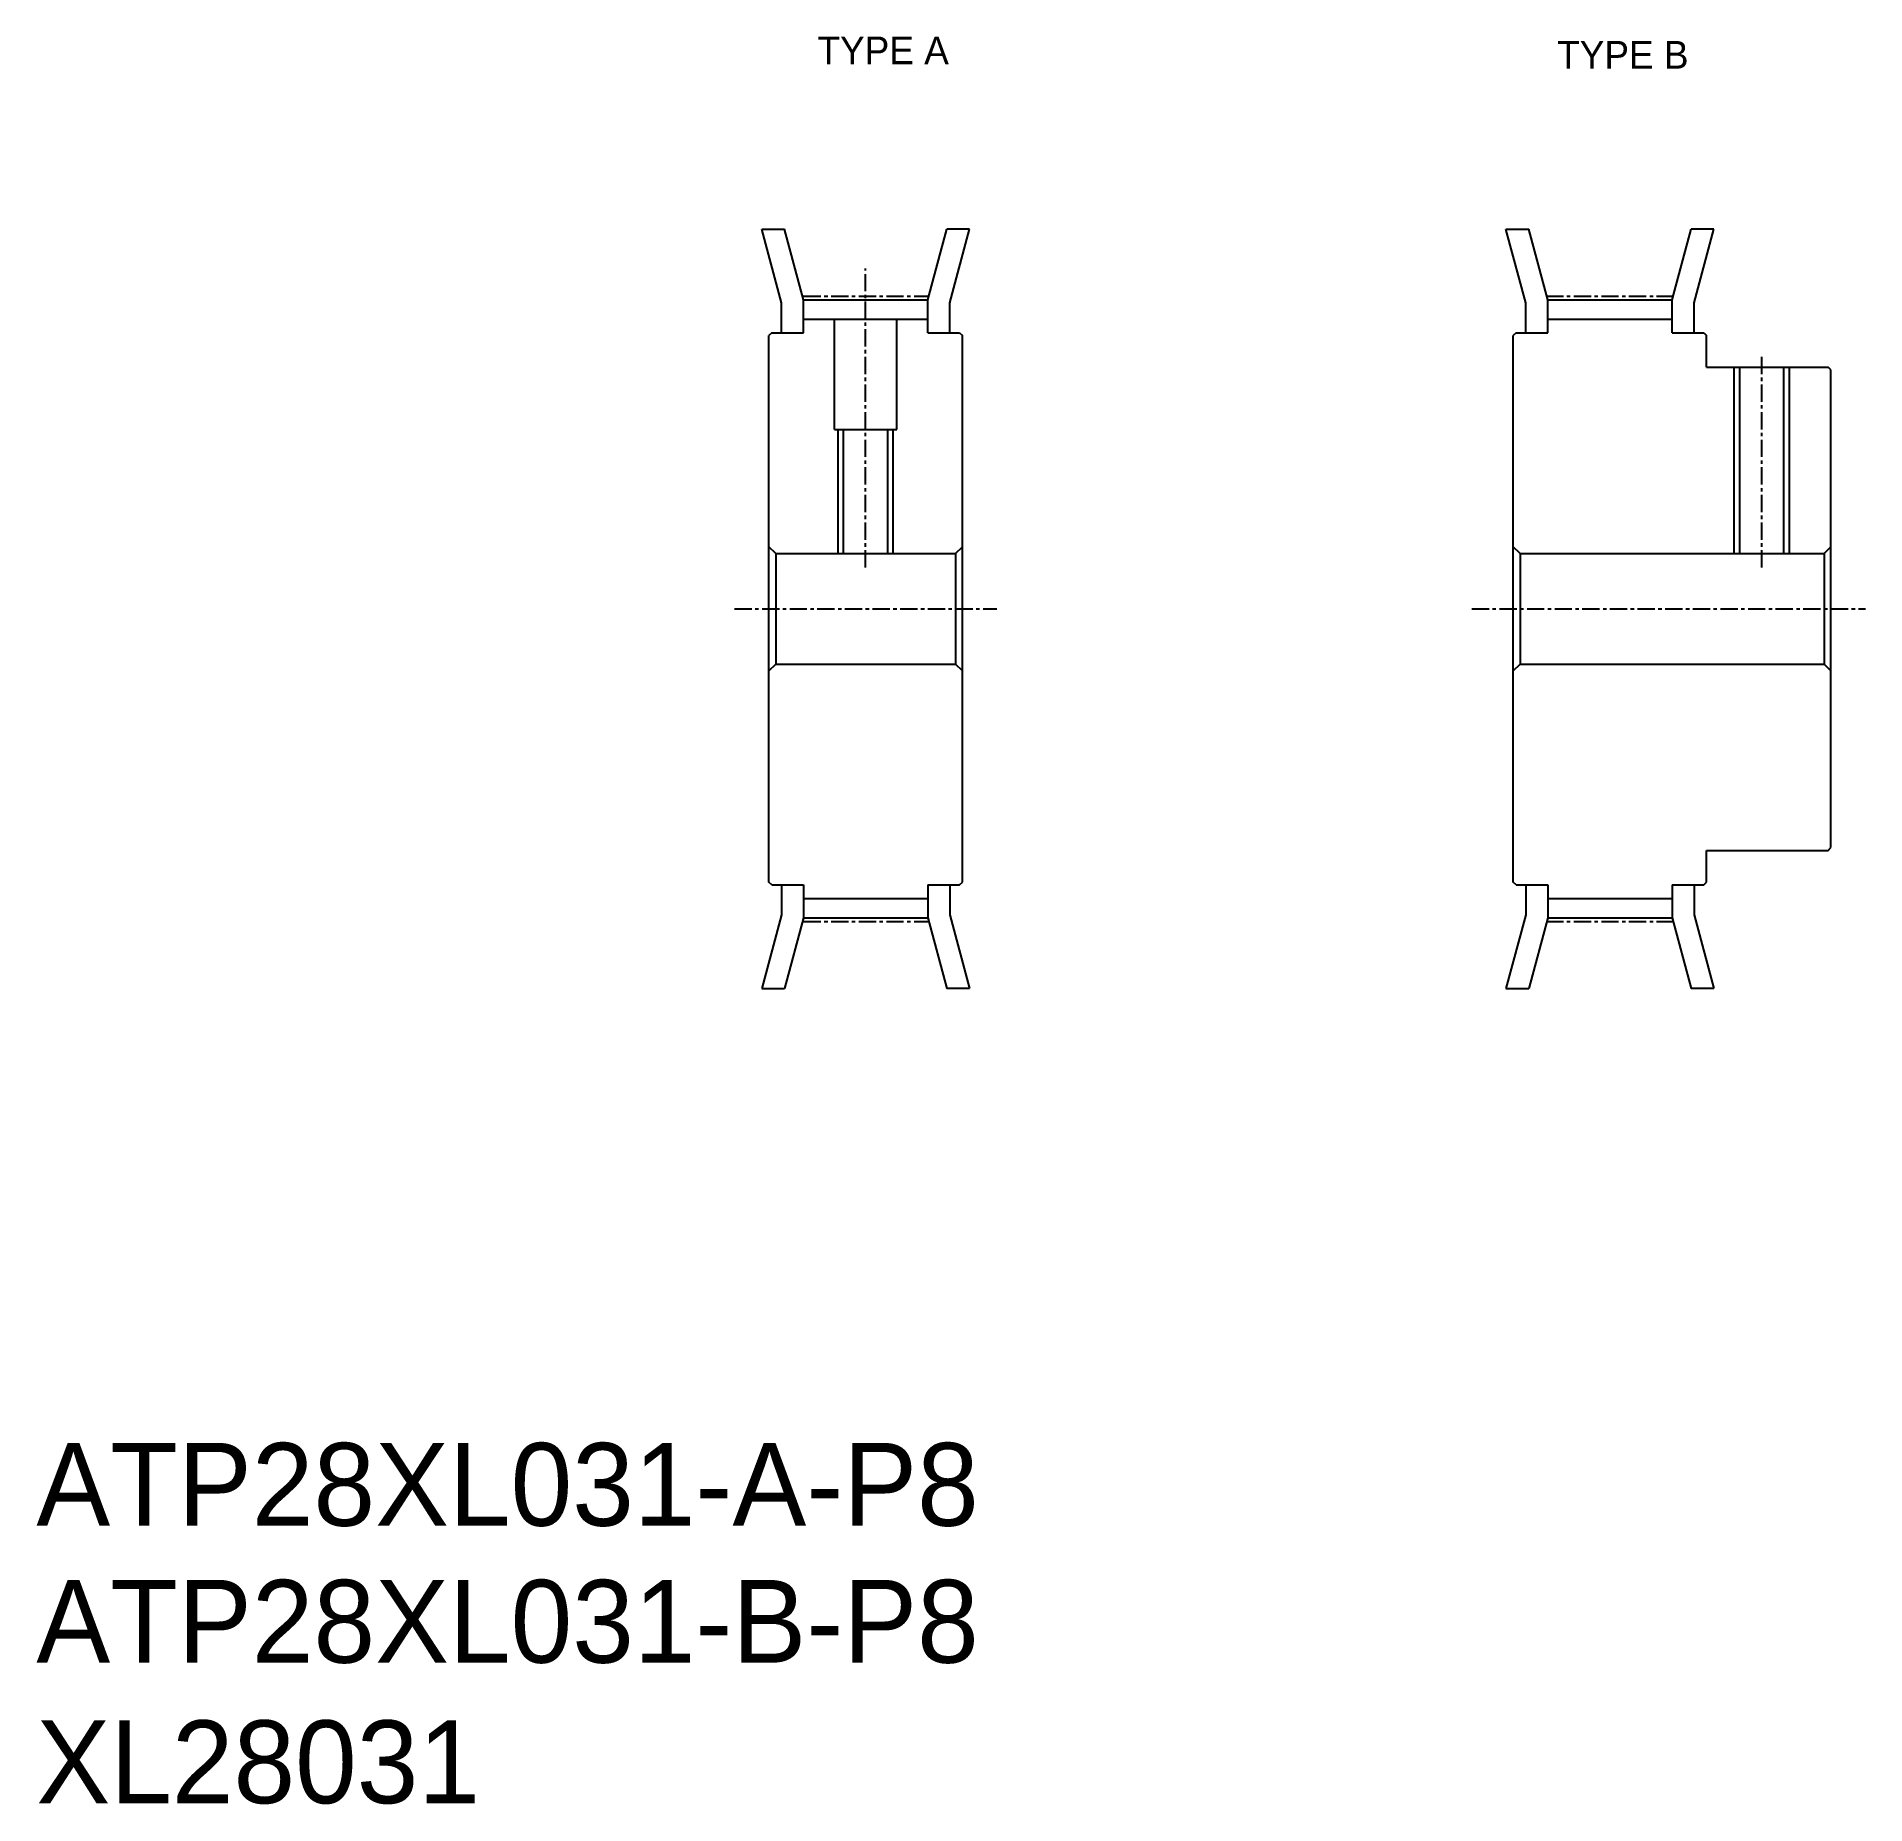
# Model space of a CAD drawing. Extents: x -286 to -154, y -61 to 67.
import ezdxf

# ---------------------------------------------------------------- set-up
doc = ezdxf.new("R2010")
doc.units = 0
doc.linetypes.add('CENTER', pattern=[2, 1.25, -0.25, 0.25, -0.25])
doc.layers.get('0').update_dxf_attribs({"linetype": 'CONTINUOUS'})
doc.layers.add('CENTER', color=1, linetype='CENTER')

msp = doc.modelspace()

# ---------------------------------------------------------------- linework, layer by layer
for p, q in [((-232.04, 47.88), (-233.47, 53.21)), ((-233.47, 53.21), (-231.81, 53.21)), ((-230.44, 48.1), (-231.81, 53.21)), ((-221.44, 48.1), (-220.07, 53.21)), ((-218.41, 53.21), (-220.07, 53.21)), ((-219.84, 47.88), (-218.41, 53.21)), ((-178.15, 47.88), (-179.58, 53.21)), ((-179.58, 53.21), (-177.92, 53.21)), ((-176.55, 48.1), (-177.92, 53.21)), ((-167.55, 48.1), (-166.18, 53.21)), ((-164.52, 53.21), (-166.18, 53.21)), ((-165.95, 47.88), (-164.52, 53.21)), ((-232.04, 45.71), (-232.04, 47.88)), ((-230.44, 48.1), (-221.44, 48.1)), ((-230.44, 45.71), (-230.44, 48.1)), ((-221.44, 45.71), (-221.44, 48.1)), ((-219.84, 45.71), (-219.84, 47.88)), ((-178.15, 45.71), (-178.15, 47.88)), ((-176.55, 48.1), (-167.55, 48.1)), ((-176.55, 45.71), (-176.55, 48.1)), ((-167.55, 45.71), (-167.55, 48.1)), ((-165.95, 45.71), (-165.95, 47.88)), ((-230.44, 46.7), (-221.44, 46.7)), ((-228.19, 38.71), (-228.19, 46.7)), ((-223.69, 38.71), (-223.69, 46.7)), ((-176.55, 46.7), (-167.55, 46.7)), ((-232.74, 45.71), (-232.94, 45.51)), ((-232.94, 5.91), (-232.94, 45.51)), ((-232.74, 45.71), (-230.44, 45.71)), ((-221.44, 45.71), (-219.14, 45.71)), ((-219.14, 45.71), (-218.94, 45.51)), ((-218.94, 5.91), (-218.94, 45.51)), ((-178.85, 45.71), (-179.05, 45.51)), ((-179.05, 5.91), (-179.05, 45.51)), ((-178.85, 45.71), (-176.55, 45.71)), ((-167.55, 45.71), (-165.25, 45.71)), ((-165.25, 45.71), (-165.05, 45.51)), ((-165.05, 43.21), (-165.05, 45.51)), ((-165.05, 43.21), (-156.25, 43.21)), ((-162.65, 29.71), (-162.65, 43.21)), ((-159.45, 29.71), (-159.45, 43.21)), ((-156.05, 43.01), (-156.25, 43.21)), ((-156.05, 8.41), (-156.05, 43.01)), ((-228.19, 38.71), (-223.69, 38.71)), ((-227.54, 29.71), (-227.54, 38.71)), ((-224.34, 29.71), (-224.34, 38.71)), ((-232.44, 29.71), (-232.94, 30.21)), ((-232.44, 29.71), (-219.44, 29.71)), ((-232.44, 29.71), (-232.44, 21.71)), ((-219.44, 29.71), (-218.94, 30.21)), ((-219.44, 29.71), (-219.44, 21.71)), ((-178.55, 29.71), (-179.05, 30.21)), ((-178.55, 29.71), (-156.55, 29.71)), ((-178.55, 29.71), (-178.55, 21.71)), ((-156.55, 29.71), (-156.05, 30.21)), ((-156.55, 29.71), (-156.55, 21.71)), ((-232.94, 21.21), (-232.44, 21.71)), ((-232.44, 21.71), (-219.44, 21.71)), ((-218.94, 21.21), (-219.44, 21.71)), ((-179.05, 21.21), (-178.55, 21.71)), ((-178.55, 21.71), (-156.55, 21.71)), ((-156.05, 21.21), (-156.55, 21.71)), ((-165.05, 8.21), (-156.25, 8.21)), ((-165.05, 5.91), (-165.05, 8.21)), ((-156.25, 8.21), (-156.05, 8.41)), ((-232.74, 5.71), (-232.94, 5.91)), ((-232.74, 5.71), (-230.44, 5.71)), ((-232.04, 5.71), (-232.04, 3.54)), ((-230.44, 5.71), (-230.44, 3.33)), ((-221.44, 5.71), (-221.44, 3.33)), ((-221.44, 5.71), (-219.14, 5.71)), ((-219.84, 5.71), (-219.84, 3.54)), ((-219.14, 5.71), (-218.94, 5.91)), ((-178.85, 5.71), (-179.05, 5.91)), ((-178.85, 5.71), (-176.55, 5.71)), ((-178.15, 5.71), (-178.15, 3.54)), ((-176.55, 5.71), (-176.55, 3.33)), ((-167.55, 5.71), (-167.55, 3.33)), ((-167.55, 5.71), (-165.25, 5.71)), ((-165.95, 5.71), (-165.95, 3.54)), ((-165.25, 5.71), (-165.05, 5.91)), ((-230.44, 4.73), (-221.44, 4.73)), ((-176.55, 4.73), (-167.55, 4.73)), ((-232.04, 3.54), (-233.47, -1.79)), ((-230.44, 3.33), (-231.81, -1.79)), ((-230.44, 3.33), (-221.44, 3.33)), ((-221.44, 3.33), (-220.07, -1.79)), ((-219.84, 3.54), (-218.41, -1.79)), ((-178.15, 3.54), (-179.58, -1.79)), ((-176.55, 3.33), (-177.92, -1.79)), ((-176.55, 3.33), (-167.55, 3.33)), ((-167.55, 3.33), (-166.18, -1.79)), ((-165.95, 3.54), (-164.52, -1.79)), ((-233.47, -1.79), (-231.81, -1.79)), ((-218.41, -1.79), (-220.07, -1.79)), ((-179.58, -1.79), (-177.92, -1.79)), ((-164.52, -1.79), (-166.18, -1.79))]:
    msp.add_line(p, q)
at = {"color": 3}
for p, q in [((-163.05, 29.71), (-163.05, 43.21)), ((-159.05, 29.71), (-159.05, 43.21)), ((-227.94, 29.71), (-227.94, 38.71)), ((-223.94, 29.71), (-223.94, 38.71))]:
    msp.add_line(p, q, dxfattribs=at)
at = {"layer": 'CENTER', "color": 1, "linetype": 'CENTER'}
for p, q in [((-225.94, 28.71), (-225.94, 50.35)), ((-230.44, 48.35), (-221.44, 48.35)), ((-176.67, 48.35), (-167.43, 48.35)), ((-161.05, 28.71), (-161.05, 44.21)), ((-235.44, 25.71), (-216.44, 25.71)), ((-182.05, 25.71), (-153.55, 25.71)), ((-230.44, 3.07), (-221.44, 3.07)), ((-176.67, 3.07), (-167.43, 3.07))]:
    msp.add_line(p, q, dxfattribs=at)

# ---------------------------------------------------------------- texts
for s, p in [('TYPE A', (-229.43, 65.16)), ('TYPE B', (-175.87, 64.84))]:
    msp.add_text(s, height=2).set_placement(p)
at = {"color": 7, "linetype": 'CONTINUOUS'}
for s, p in [('ATP28XL031-A-P8', (-285.99, -40.71)), ('ATP28XL031-B-P8', (-285.99, -50.63)), ('XL28031', (-285.99, -60.81))]:
    msp.add_text(s, height=6, dxfattribs=at).set_placement(p)

doc.saveas('drawing.dxf')
